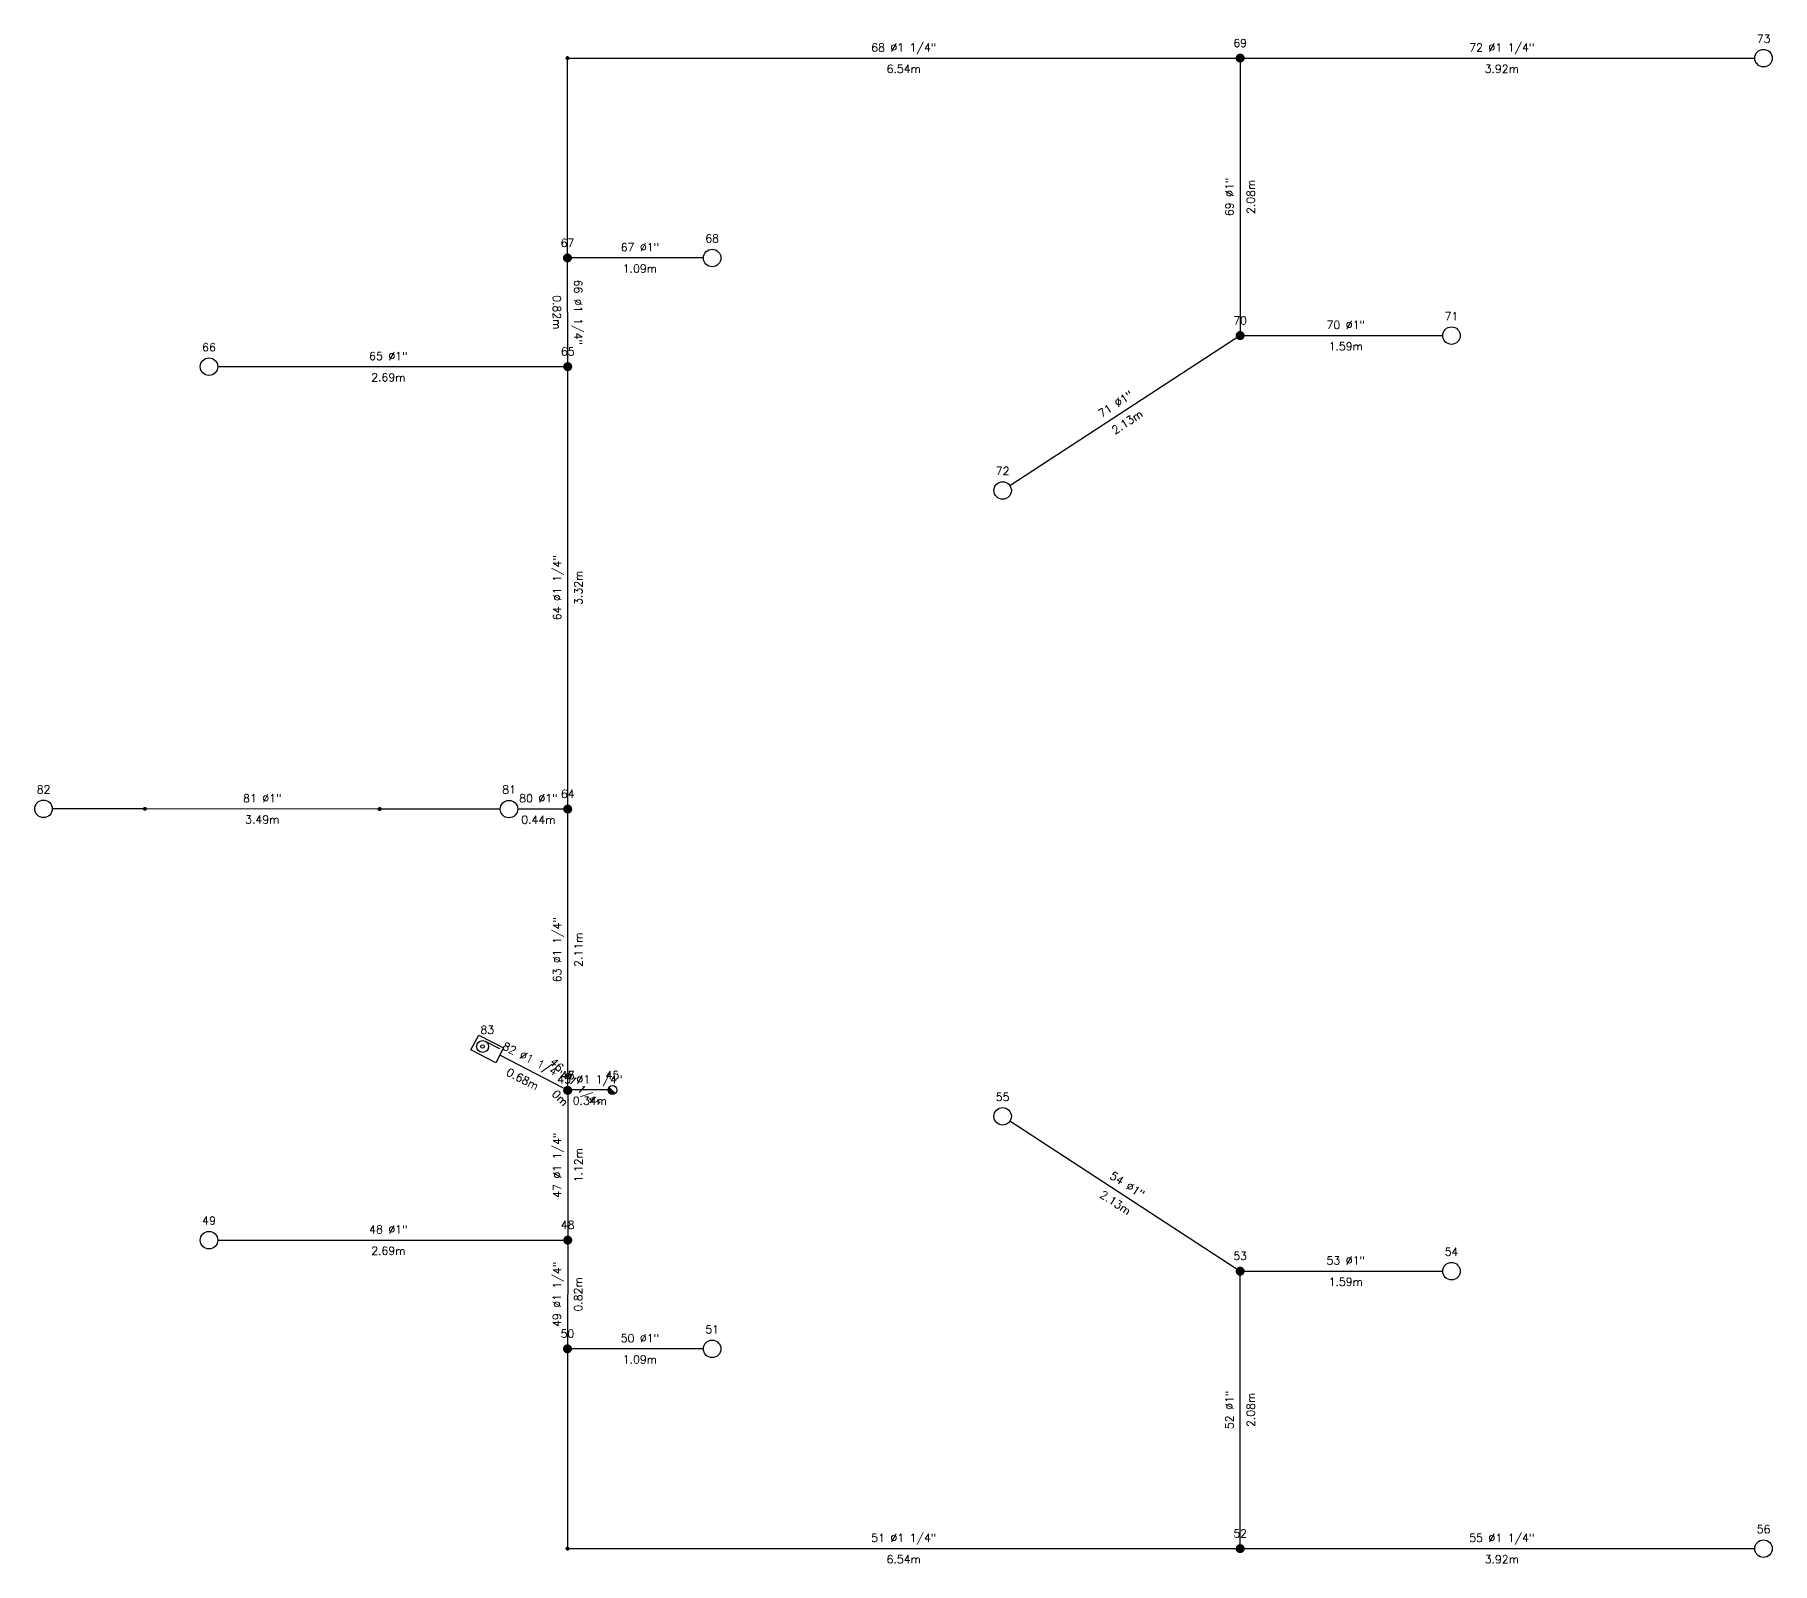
# Model space of a CAD drawing. Header units: metres. Extents: x -51.3 to 24.5, y -64.9 to 26.1.
# Drawn here: x -43.16 to -29.24, y -31.64 to -19.39 of the extents above; entities that cross this region are included whole.
import ezdxf
from ezdxf.enums import TextEntityAlignment as Align

# ---------------------------------------------------------------- set-up
doc = ezdxf.new("R2010")
doc.units = ezdxf.units.M
doc.header["$LTSCALE"] = 12.7
doc.layers.get('0').update_dxf_attribs({"linetype": 'CONTINUOUS'})
for name, color, linetype in [('TEXTO_NUDOS', 7, 'CONTINUOUS'), ('TEXTO_RAMAS', 7, 'CONTINUOUS'), ('UNIFILAR', 7, 'CONTINUOUS')]:
    doc.layers.add(name, color=color, linetype=linetype)
doc.styles.add('ROMANS', font='Romans', dxfattribs={"height": 0.0635})

# ---------------------------------------------------------------- blocks, each defined once
blk = doc.blocks.new('CONEXION_PLANTAS_IPCI')
at = {"color": 0, "linetype": 'Continuous'}
blk.add_circle((-0.004736, -0.005671), 1.5, dxfattribs=at)
for points in [[(-1.499779, 0.11617), (-1.504474, -0.033694), (0.363297, -1.459821), (0.216286, -1.489298)], [(-1.480147, 0.264817), (-1.499779, 0.11617), (0.506632, -1.415814), (0.363297, -1.459821)], [(-1.445772, 0.410761), (-1.480147, 0.264817), (0.644856, -1.357718), (0.506632, -1.415814)], [(-1.396999, 0.552544), (-1.445772, 0.410761), (0.77659, -1.286112), (0.644856, -1.357718)], [(-1.334315, 0.688749), (-1.396999, 0.552544), (0.900518, -1.201713), (0.77659, -1.286112)], [(-1.258346, 0.818016), (-1.334315, 0.688749), (1.0154, -1.105363), (0.900518, -1.201713)], [(-1.169852, 0.939054), (-1.258346, 0.818016), (1.047775, -1.074419), (1.0154, -1.105363)], [(-1.069716, 1.050651), (-1.169852, 0.939054), (-0.004736, -0.005671), (1.047775, -1.074419)], [(-1.504474, -0.033694), (-1.494184, -0.183278), (0.216286, -1.489298), (0.067066, -1.503952)], [(-1.494184, -0.183278), (-1.469012, -0.331087), (0.067066, -1.503952), (-0.082871, -1.503635)], [(-1.469012, -0.331087), (-1.429209, -0.475645), (-0.082871, -1.503635), (-0.232027, -1.488351)], [(-1.429209, -0.475645), (-1.375174, -0.615507), (-0.232027, -1.488351), (-0.378913, -1.458252)], [(-1.375174, -0.615507), (-1.307445, -0.749276), (-0.378913, -1.458252), (-0.52206, -1.41364)], [(-1.307445, -0.749276), (-1.226701, -0.875615), (-0.52206, -1.41364), (-0.660037, -1.35496)], [(-1.226701, -0.875615), (-1.133746, -0.993262), (-0.660037, -1.35496), (-0.791468, -1.282798)], [(-1.133746, -0.993262), (-1.029511, -1.101041), (-0.791468, -1.282798), (-0.915037, -1.197876)]]:
    blk.add_solid(points, dxfattribs=at)
blk = doc.blocks.new('BOCA_INCENDIOS_IPCI')
at = {"color": 0, "linetype": 'Continuous'}
for p, q in [((-2, 1.2), (2, 1.2)), ((-2, -1.2), (-2, 1.2)), ((-0.75, 0.85), (1.535532, 0.85)), ((2, 1.2), (2, -1.2)), ((2, -1.2), (-2, -1.2))]:
    blk.add_line(p, q, dxfattribs=at)
for radius in [0.85, 0.25]:
    blk.add_circle((-0.75, 0), radius, dxfattribs=at)
blk = doc.blocks.new('NUDO_PASO_IPCI')
at = {"color": 0, "linetype": 'Continuous'}
for points in [[(-0.742494, 0.10584), (-0.749351, 0.031185), (-0.748721, -0.043781), (-0.749351, 0.031185)], [(-0.728219, 0.179437), (-0.742494, 0.10584), (-0.74061, -0.118309), (-0.748721, -0.043781)], [(-0.706667, 0.251241), (-0.728219, 0.179437), (-0.725099, -0.191656), (-0.74061, -0.118309)], [(-0.678054, 0.320535), (-0.706667, 0.251241), (-0.702343, -0.263087), (-0.725099, -0.191656)], [(-0.642667, 0.386626), (-0.678054, 0.320535), (-0.672569, -0.33189), (-0.702343, -0.263087)], [(-0.600858, 0.448854), (-0.642667, 0.386626), (-0.636075, -0.397377), (-0.672569, -0.33189)], [(-0.553045, 0.506597), (-0.600858, 0.448854), (-0.593226, -0.458893), (-0.636075, -0.397377)], [(-0.499707, 0.559279), (-0.553045, 0.506597), (-0.544449, -0.515825), (-0.593226, -0.458893)], [(-0.441376, 0.606372), (-0.499707, 0.559279), (-0.490233, -0.567602), (-0.544449, -0.515825)], [(-0.378635, 0.647407), (-0.441376, 0.606372), (-0.431118, -0.613708), (-0.490233, -0.567602)], [(-0.31211, 0.681973), (-0.378635, 0.647407), (-0.367696, -0.653682), (-0.431118, -0.613708)], [(-0.242467, 0.709725), (-0.31211, 0.681973), (-0.300599, -0.687124), (-0.367696, -0.653682)], [(-0.170402, 0.730386), (-0.242467, 0.709725), (-0.2305, -0.713702), (-0.300599, -0.687124)], [(-0.096633, 0.743749), (-0.170402, 0.730386), (-0.158097, -0.733148), (-0.2305, -0.713702)], [(-0.0219, 0.74968), (-0.096633, 0.743749), (-0.084114, -0.745268), (-0.158097, -0.733148)], [(0.053053, 0.748121), (-0.0219, 0.74968), (-0.009291, -0.749942), (-0.084114, -0.745268)], [(0.127475, 0.739087), (0.053053, 0.748121), (0.065624, -0.747123), (-0.009291, -0.749942)], [(0.200624, 0.722669), (0.127475, 0.739087), (0.139884, -0.736839), (0.065624, -0.747123)], [(0.271768, 0.699029), (0.200624, 0.722669), (0.212747, -0.719193), (0.139884, -0.736839)], [(0.340197, 0.668406), (0.271768, 0.699029), (0.283483, -0.694361), (0.212747, -0.719193)], [(0.405227, 0.631103), (0.340197, 0.668406), (0.351388, -0.662591), (0.283483, -0.694361)], [(0.466207, 0.587495), (0.405227, 0.631103), (0.415781, -0.624201), (0.351388, -0.662591)], [(0.52253, 0.538017), (0.466207, 0.587495), (0.47602, -0.579573), (0.415781, -0.624201)], [(0.573632, 0.483163), (0.52253, 0.538017), (0.531502, -0.529155), (0.47602, -0.579573)], [(0.619002, 0.423482), (0.573632, 0.483163), (0.581674, -0.47345), (0.531502, -0.529155)], [(0.658187, 0.359569), (0.619002, 0.423482), (0.626035, -0.413014), (0.581674, -0.47345)], [(0.690796, 0.292064), (0.658187, 0.359569), (0.66414, -0.348452), (0.626035, -0.413014)], [(0.716502, 0.22164), (0.690796, 0.292064), (0.695609, -0.280407), (0.66414, -0.348452)], [(0.73505, 0.149002), (0.716502, 0.22164), (0.720128, -0.209562), (0.695609, -0.280407)], [(0.746253, 0.074875), (0.73505, 0.149002), (0.737451, -0.136622), (0.720128, -0.209562)], [(0.75, 0), (0.746253, 0.074875), (0.747407, -0.062317), (0.737451, -0.136622)]]:
    blk.add_solid(points, dxfattribs=at)
blk = doc.blocks.new('ROCIADOR_AUTOMATICO_IPCI')
at = {"color": 0, "linetype": 'Continuous'}
blk.add_circle((-0.004736, -0.005671), 1.5, dxfattribs=at)
blk = doc.blocks.new('NUDO_DERIVACION_IPCI')
at = {"color": 0, "linetype": 'Continuous'}
for points in [[(-0.742494, 0.10584), (-0.749351, 0.031185), (-0.748721, -0.043781), (-0.749351, 0.031185)], [(-0.728219, 0.179437), (-0.742494, 0.10584), (-0.74061, -0.118309), (-0.748721, -0.043781)], [(-0.706667, 0.251241), (-0.728219, 0.179437), (-0.725099, -0.191656), (-0.74061, -0.118309)], [(-0.678054, 0.320535), (-0.706667, 0.251241), (-0.702343, -0.263087), (-0.725099, -0.191656)], [(-0.642667, 0.386626), (-0.678054, 0.320535), (-0.672569, -0.33189), (-0.702343, -0.263087)], [(-0.600858, 0.448854), (-0.642667, 0.386626), (-0.636075, -0.397377), (-0.672569, -0.33189)], [(-0.553045, 0.506597), (-0.600858, 0.448854), (-0.593226, -0.458893), (-0.636075, -0.397377)], [(-0.499707, 0.559279), (-0.553045, 0.506597), (-0.544449, -0.515825), (-0.593226, -0.458893)], [(-0.441376, 0.606372), (-0.499707, 0.559279), (-0.490233, -0.567602), (-0.544449, -0.515825)], [(-0.378635, 0.647407), (-0.441376, 0.606372), (-0.431118, -0.613708), (-0.490233, -0.567602)], [(-0.31211, 0.681973), (-0.378635, 0.647407), (-0.367696, -0.653682), (-0.431118, -0.613708)], [(-0.242467, 0.709725), (-0.31211, 0.681973), (-0.300599, -0.687124), (-0.367696, -0.653682)], [(-0.170402, 0.730386), (-0.242467, 0.709725), (-0.2305, -0.713702), (-0.300599, -0.687124)], [(-0.096633, 0.743749), (-0.170402, 0.730386), (-0.158097, -0.733148), (-0.2305, -0.713702)], [(-0.0219, 0.74968), (-0.096633, 0.743749), (-0.084114, -0.745268), (-0.158097, -0.733148)], [(0.053053, 0.748121), (-0.0219, 0.74968), (-0.009291, -0.749942), (-0.084114, -0.745268)], [(0.127475, 0.739087), (0.053053, 0.748121), (0.065624, -0.747123), (-0.009291, -0.749942)], [(0.200624, 0.722669), (0.127475, 0.739087), (0.139884, -0.736839), (0.065624, -0.747123)], [(0.271768, 0.699029), (0.200624, 0.722669), (0.212747, -0.719193), (0.139884, -0.736839)], [(0.340197, 0.668406), (0.271768, 0.699029), (0.283483, -0.694361), (0.212747, -0.719193)], [(0.405227, 0.631103), (0.340197, 0.668406), (0.351388, -0.662591), (0.283483, -0.694361)], [(0.466207, 0.587495), (0.405227, 0.631103), (0.415781, -0.624201), (0.351388, -0.662591)], [(0.52253, 0.538017), (0.466207, 0.587495), (0.47602, -0.579573), (0.415781, -0.624201)], [(0.573632, 0.483163), (0.52253, 0.538017), (0.531502, -0.529155), (0.47602, -0.579573)], [(0.619002, 0.423482), (0.573632, 0.483163), (0.581674, -0.47345), (0.531502, -0.529155)], [(0.658187, 0.359569), (0.619002, 0.423482), (0.626035, -0.413014), (0.581674, -0.47345)], [(0.690796, 0.292064), (0.658187, 0.359569), (0.66414, -0.348452), (0.626035, -0.413014)], [(0.716502, 0.22164), (0.690796, 0.292064), (0.695609, -0.280407), (0.66414, -0.348452)], [(0.73505, 0.149002), (0.716502, 0.22164), (0.720128, -0.209562), (0.695609, -0.280407)], [(0.746253, 0.074875), (0.73505, 0.149002), (0.737451, -0.136622), (0.720128, -0.209562)], [(0.75, 0), (0.746253, 0.074875), (0.747407, -0.062317), (0.737451, -0.136622)]]:
    blk.add_solid(points, dxfattribs=at)

msp = doc.modelspace()

# ---------------------------------------------------------------- linework, layer by layer
at = {"layer": 'UNIFILAR', "color": 94, "linetype": 'Continuous'}
for p, q in [((-38.891, -21.145, 2.672), (-38.891, -19.596, 2.672)), ((-38.875, -19.58, 2.672), (-33.539, -19.58, 2.672)), ((-33.502, -19.617, 2.672), (-33.502, -21.767, 2.672)), ((-33.466, -19.58, 2.672), (-29.379, -19.58, 2.672)), ((-38.889, -22.016, 2.672), (-38.891, -21.217, 2.672)), ((-37.802, -21.181, 2.672), (-38.855, -21.181, 2.672)), ((-33.533, -21.823, 2.672), (-35.346, -23.006, 2.672)), ((-33.466, -21.803, 2.672), (-31.879, -21.803, 2.672)), ((-41.693, -22.052, 2.672), (-38.925, -22.052, 2.672)), ((-38.889, -25.561, 2.672), (-38.889, -22.088, 2.672)), ((-42.292, -25.595, 1.475), (-43.018, -25.595, 1.475)), ((-40.412, -25.597, 2.672), (-42.26, -25.595, 1.475)), ((-39.429, -25.597, 2.672), (-40.38, -25.597, 2.672)), ((-38.925, -25.597, 2.672), (-39.289, -25.597, 2.672)), ((-38.889, -27.815, 2.672), (-38.889, -25.633, 2.672)), ((-38.922, -27.834, 1.603), (-39.434, -27.57, 1.603)), ((-38.893, -27.848), (-38.89, -27.851, 1.603)), ((-38.89, -27.851, 1.603), (-38.889, -27.851, 2.672)), ((-38.889, -27.888, 2.672), (-38.889, -29.015, 2.672)), ((-38.566, -27.848), (-38.877, -27.848)), ((-33.533, -29.28, 2.672), (-35.346, -28.097, 2.672)), ((-41.693, -29.051, 2.672), (-38.925, -29.051, 2.672)), ((-38.889, -29.087, 2.672), (-38.891, -29.886, 2.672)), ((-33.502, -31.486, 2.672), (-33.502, -29.336, 2.672)), ((-33.466, -29.3, 2.672), (-31.879, -29.3, 2.672)), ((-37.802, -29.922, 2.672), (-38.855, -29.922, 2.672)), ((-38.891, -29.958, 2.672), (-38.891, -31.507, 2.672)), ((-38.875, -31.523, 2.672), (-33.539, -31.523, 2.672)), ((-33.466, -31.523, 2.672), (-29.379, -31.523, 2.672))]:
    msp.add_line(p, q, dxfattribs=at)

# ---------------------------------------------------------------- block references
at = {"layer": 'UNIFILAR', "color": 94, "linetype": 'Continuous', "zscale": 1.06860841396}
for name, p, xscale, yscale in [('NUDO_PASO_IPCI', (-38.891, -19.58, 2.672), 0.0213721682792, 0.0213721682792), ('NUDO_DERIVACION_IPCI', (-33.502, -19.58, 2.672), 0.04808737862819999, 0.04808737862819999), ('ROCIADOR_AUTOMATICO_IPCI', (-29.309, -19.58, 2.672), 0.04675161811074999, 0.04675161811074999), ('NUDO_DERIVACION_IPCI', (-38.891, -21.181, 2.672), 0.04808737862819999, 0.04808737862819999), ('ROCIADOR_AUTOMATICO_IPCI', (-37.732, -21.181, 2.672), 0.04675161811074999, 0.04675161811074999), ('NUDO_DERIVACION_IPCI', (-33.502, -21.803, 2.672), 0.04808737862819999, 0.04808737862819999), ('ROCIADOR_AUTOMATICO_IPCI', (-31.809, -21.803, 2.672), 0.04675161811074999, 0.04675161811074999), ('ROCIADOR_AUTOMATICO_IPCI', (-41.763, -22.052, 2.672), 0.04675161811074999, 0.04675161811074999), ('NUDO_DERIVACION_IPCI', (-38.889, -22.052, 2.672), 0.04808737862819999, 0.04808737862819999), ('ROCIADOR_AUTOMATICO_IPCI', (-35.405, -23.044, 2.672), 0.04675161811074999, 0.04675161811074999), ('ROCIADOR_AUTOMATICO_IPCI', (-43.088, -25.595, 1.475), 0.04675161811074999, 0.04675161811074999), ('NUDO_PASO_IPCI', (-42.276, -25.595, 1.475), 0.0213721682792, 0.0213721682792), ('NUDO_PASO_IPCI', (-40.396, -25.597, 2.672), 0.0213721682792, 0.0213721682792), ('ROCIADOR_AUTOMATICO_IPCI', (-39.359, -25.597, 2.672), 0.04675161811074999, 0.04675161811074999), ('NUDO_DERIVACION_IPCI', (-38.889, -25.597, 2.672), 0.04808737862819999, 0.04808737862819999), ('NUDO_DERIVACION_IPCI', (-38.89, -27.851, 1.603), 0.04808737862819999, 0.04808737862819999), ('NUDO_DERIVACION_IPCI', (-38.889, -27.851, 2.672), 0.04808737862819999, 0.04808737862819999), ('NUDO_PASO_IPCI', (-38.893, -27.848), 0.0213721682792, 0.0213721682792), ('CONEXION_PLANTAS_IPCI', (-38.531, -27.848), 0.02350938510712, 0.02350938510712), ('ROCIADOR_AUTOMATICO_IPCI', (-35.405, -28.059, 2.672), 0.04675161811074999, 0.04675161811074999), ('ROCIADOR_AUTOMATICO_IPCI', (-41.763, -29.051, 2.672), 0.04675161811074999, 0.04675161811074999), ('NUDO_DERIVACION_IPCI', (-38.889, -29.051, 2.672), 0.04808737862819999, 0.04808737862819999), ('ROCIADOR_AUTOMATICO_IPCI', (-31.809, -29.3, 2.672), 0.04675161811074999, 0.04675161811074999), ('NUDO_DERIVACION_IPCI', (-33.502, -29.3, 2.672), 0.04808737862819999, 0.04808737862819999), ('NUDO_DERIVACION_IPCI', (-38.891, -29.922, 2.672), 0.04808737862819999, 0.04808737862819999), ('ROCIADOR_AUTOMATICO_IPCI', (-37.732, -29.922, 2.672), 0.04675161811074999, 0.04675161811074999), ('ROCIADOR_AUTOMATICO_IPCI', (-29.309, -31.523, 2.672), 0.04675161811074999, 0.04675161811074999), ('NUDO_PASO_IPCI', (-38.891, -31.523, 2.672), 0.0213721682792, 0.0213721682792), ('NUDO_DERIVACION_IPCI', (-33.502, -31.523, 2.672), 0.04808737862819999, 0.04808737862819999)]:
    msp.add_blockref(name, p, dxfattribs=dict(at, xscale=xscale, yscale=yscale))
at = {"layer": 'UNIFILAR', "color": 94, "linetype": 'Continuous', "xscale": 0.05610194173289999, "yscale": 0.05610194173289999, "zscale": 1.06860841396, "rotation": 332.5}
msp.add_blockref('BOCA_INCENDIOS_IPCI', (-39.534, -27.519, 1.603), dxfattribs=at)

# ---------------------------------------------------------------- texts
at = {"layer": 'TEXTO_NUDOS', "color": 94, "linetype": 'Continuous', "style": 'ROMANS'}
for s, p in [('69', (-33.502, -19.491, 2.672)), ('73', (-29.309, -19.457, 2.672)), ('68', (-37.732, -21.057, 2.672)), ('67', (-38.891, -21.092, 2.672)), ('70', (-33.502, -21.714, 2.672)), ('71', (-31.809, -21.68, 2.672)), ('66', (-41.763, -21.929, 2.672)), ('65', (-38.889, -21.963, 2.672)), ('72', (-35.405, -22.92, 2.672)), ('82', (-43.088, -25.472, 1.475)), ('81', (-39.359, -25.473, 2.672)), ('64', (-38.889, -25.507, 2.672)), ('83', (-39.534, -27.398, 1.603)), ('46', (-38.89, -27.761, 1.603)), ('47', (-38.889, -27.762, 2.672)), ('45', (-38.531, -27.76)), ('55', (-35.405, -27.936, 2.672)), ('49', (-41.763, -28.927, 2.672)), ('48', (-38.889, -28.961, 2.672)), ('53', (-33.502, -29.21, 2.672)), ('54', (-31.809, -29.176, 2.672)), ('50', (-38.891, -29.832, 2.672)), ('51', (-37.732, -29.798, 2.672)), ('52', (-33.502, -31.433, 2.672)), ('56', (-29.309, -31.399, 2.672))]:
    msp.add_text(s, height=0.0641, dxfattribs=at).set_placement(p, align=Align.CENTER)
at = {"layer": 'TEXTO_RAMAS', "color": 94, "linetype": 'Continuous', "style": 'ROMANS'}
for s, p in [('68 Ø1 1/4"', (-36.197, -19.527, 2.672)), ('72 Ø1 1/4"', (-31.406, -19.527, 2.672)), ('67 Ø1"', (-38.311, -21.128, 2.672)), ('70 Ø1"', (-32.656, -21.75, 2.672)), ('80 Ø1"', (-39.124, -25.543, 2.672)), ('45 Ø1 1/4"', (-38.712, -27.795)), ('53 Ø1"', (-32.656, -29.246, 2.672)), ('50 Ø1"', (-38.311, -29.869, 2.672)), ('51 Ø1 1/4"', (-36.197, -31.469, 2.672)), ('55 Ø1 1/4"', (-31.406, -31.469, 2.672))]:
    msp.add_text(s, height=0.0641, dxfattribs=at).set_placement(p, align=Align.CENTER)
for s, p in [('6.54m', (-36.197, -19.634, 2.672)), ('3.92m', (-31.406, -19.634, 2.672)), ('1.09m', (-38.311, -21.234, 2.672)), ('1.59m', (-32.656, -21.857, 2.672)), ('0.44m', (-39.124, -25.65, 2.672)), ('0.34m', (-38.712, -27.902)), ('1.59m', (-32.656, -29.353, 2.672)), ('1.09m', (-38.311, -29.975, 2.672)), ('6.54m', (-36.197, -31.576, 2.672)), ('3.92m', (-31.406, -31.576, 2.672))]:
    msp.add_text(s, height=0.0641, dxfattribs=at).set_placement(p, align=Align.TOP_CENTER)
for s, rotation, p in [('69 Ø1"', 90, (-33.556, -20.692, 2.672)), ('66 Ø1 1/4"', 270.1387, (-38.837, -21.617, 2.672)), ('65 Ø1"', 0.0001, (-40.326, -21.999, 2.672)), ('71 Ø1"', 33.116, (-34.483, -22.379, 2.672)), ('64 Ø1 1/4"', 90, (-38.942, -23.824, 2.672)), ('81 Ø1"', 359.9575, (-41.336, -25.543, 2.073)), ('63 Ø1 1/4"', 90, (-38.942, -26.724, 2.672)), ('82 Ø1 1/4"', 332.7535, (-39.187, -27.637, 1.603)), ('46 Ø1 1/4"', 315.4193, (-38.852, -27.813, 2.137)), ('47 Ø1 1/4"', 90, (-38.942, -28.451, 2.672)), ('54 Ø1"', 326.884, (-34.424, -28.635, 2.672)), ('48 Ø1"', 359.9999, (-40.326, -28.997, 2.672)), ('49 Ø1 1/4"', 89.8613, (-38.943, -29.486, 2.672)), ('52 Ø1"', 90, (-33.556, -30.411, 2.672))]:
    msp.add_text(s, height=0.0641, rotation=rotation, dxfattribs=at).set_placement(p, align=Align.CENTER)
for s, rotation, p in [('2.08m', 90, (-33.449, -20.692, 2.672)), ('0.82m', 270.1387, (-38.943, -21.617, 2.672)), ('2.69m', 0.0001, (-40.326, -22.106, 2.672)), ('2.13m', 33.116, (-34.424, -22.468, 2.672)), ('3.32m', 90, (-38.836, -23.824, 2.672)), ('3.49m', 359.9575, (-41.336, -25.649, 2.073)), ('2.11m', 90, (-38.836, -26.724, 2.672)), ('0.68m', 332.7535, (-39.236, -27.732, 1.603)), ('0m', 315.4193, (-38.927, -27.889, 2.137)), ('1.12m', 90, (-38.836, -28.451, 2.672)), ('2.13m', 326.884, (-34.483, -28.724, 2.672)), ('2.69m', 359.9999, (-40.326, -29.104, 2.672)), ('0.82m', 89.8613, (-38.837, -29.486, 2.672)), ('2.08m', 90, (-33.449, -30.411, 2.672))]:
    msp.add_text(s, height=0.0641, rotation=rotation, dxfattribs=at).set_placement(p, align=Align.TOP_CENTER)

doc.saveas('drawing.dxf')
